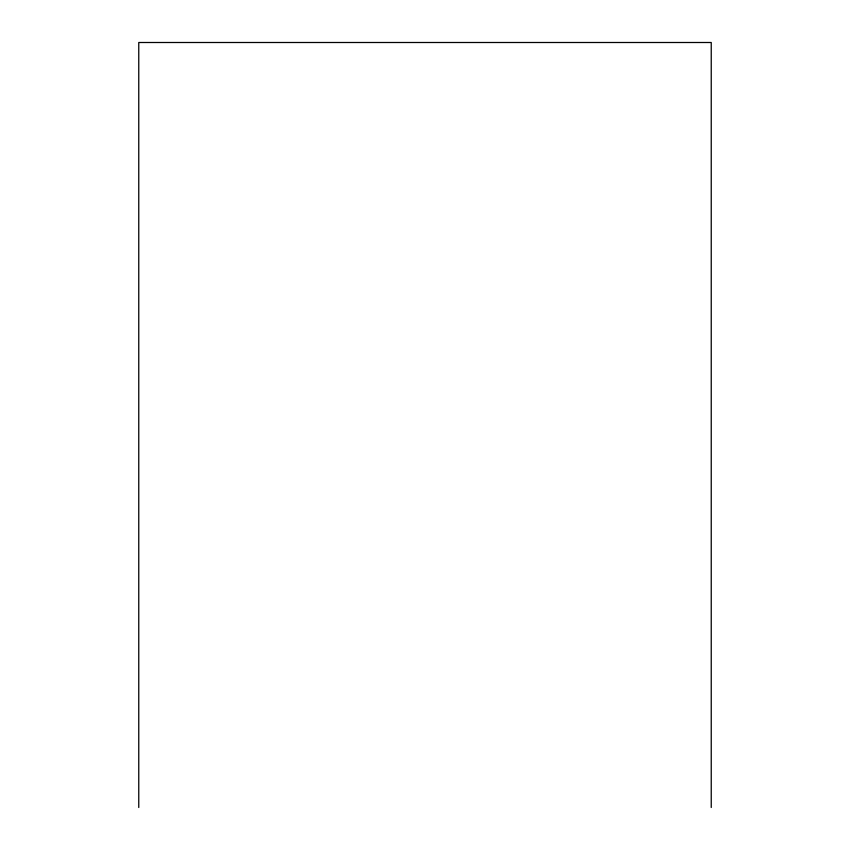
<?xml version="1.0" encoding="UTF-8"?>
<svg xmlns="http://www.w3.org/2000/svg" width="850" height="850" viewBox="0 0 850 850"><rect width="100%" height="100%" fill="white"/><g stroke="black" fill="none" stroke-linecap="round" stroke-linejoin="round"><path stroke-width="1.27" d="M711.237 807.5L711.237 42.5L138.762 42.5L138.762 807.5"/></g></svg>
